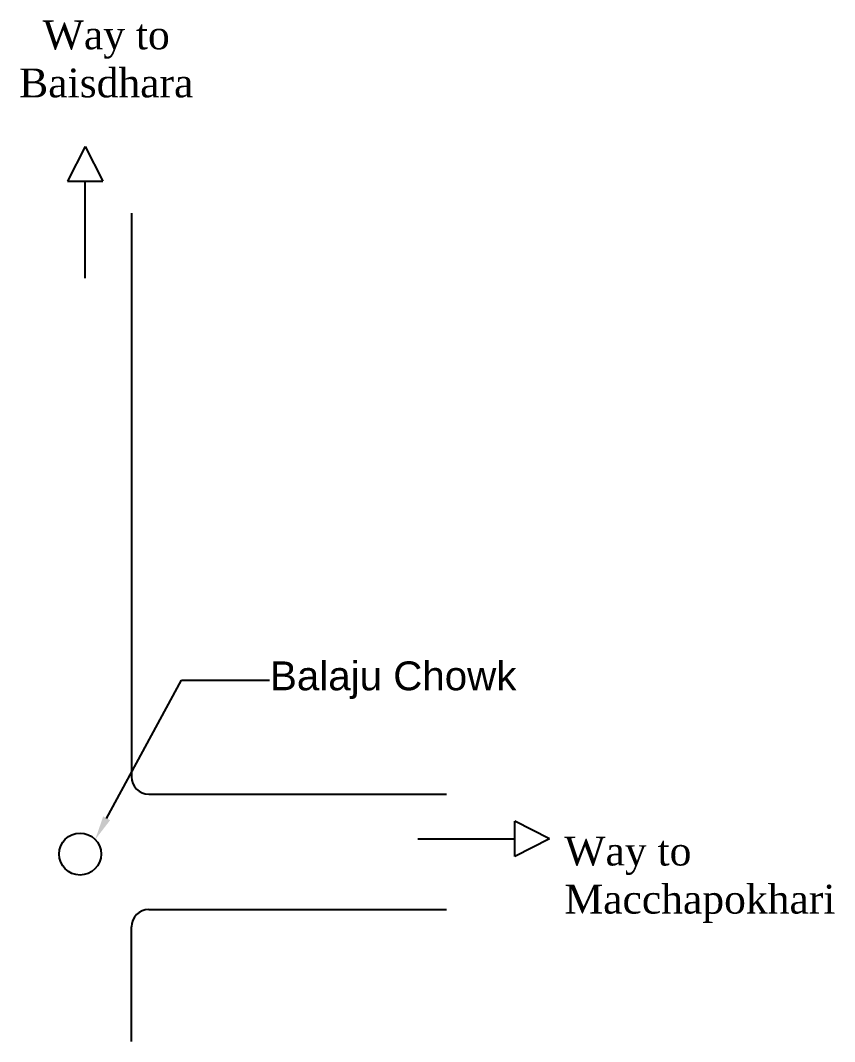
# Model space of a CAD drawing. Header units: inches. Extents: x 115570 to 265311, y 61168 to 314550.
# Drawn here: x 144492 to 146185, y 61492 to 63616 of the extents above; entities that cross this region are included whole.
import ezdxf
from ezdxf import colors
from ezdxf.entities.mleader import LeaderData, LeaderLine
from ezdxf.math import Vec2, Vec3

# ---------------------------------------------------------------- set-up
doc = ezdxf.new("R2010")
doc.units = ezdxf.units.IN
doc.header["$MEASUREMENT"] = 0
doc.layers.get('0').update_dxf_attribs({"lineweight": 25})
doc.styles.get("Standard").update_dxf_attribs({"font": 'arial.ttf'})

msp = doc.modelspace()

# ---------------------------------------------------------------- linework, layer by layer
for p, q in [((144626.83, 63353.65), (144590.04, 63281.72)), ((144626.83, 63353.65), (144663.62, 63281.72)), ((144590.04, 63281.72), (144663.62, 63281.72)), ((144626.83, 63080), (144626.83, 63281.72)), ((144723.02, 63214.97), (144723.02, 62042.87)), ((144759.02, 62006.87), (145378.45, 62006.87)), ((145592.26, 61914.05), (145520.32, 61950.84)), ((145520.32, 61877.26), (145520.32, 61950.84)), ((145318.6, 61914.05), (145520.32, 61914.05)), ((145592.26, 61914.05), (145520.32, 61877.26)), ((144759.02, 61766.87), (145378.45, 61766.87)), ((144723.02, 61492.2), (144723.02, 61730.87))]:
    msp.add_line(p, q)
msp.add_circle((144616.21, 61882.26), 43.67)
for centre, start, end in [((144759.02, 62042.87), 180, 270), ((144759.02, 61730.87), 90, 180)]:
    msp.add_arc(centre, 36, start, end)

# ---------------------------------------------------------------- texts
at = {"ltscale": 100, "transparency": 33554687, "char_height": 60}
for s, insert, attachment_point in [('{\\fTimes New Roman|b0|i0|c0|p18;Way to \\PBaisdhara}', (144670.67, 63616.22), 2), ('{\\fTimes New Roman|b0|i0|c0|p18;Way to \\PMacchapokhari}', (145623.5, 61918.48), 1)]:
    msp.add_mtext_dynamic_manual_height_columns(s, width=1617.6628, gutter_width=1531.3, heights=[275.58], dxfattribs=dict(at, insert=insert, attachment_point=attachment_point))

# ---------------------------------------------------------------- leaders
ml = msp.add_multileader_mtext('Standard')
ml.set_content('Balaju Chowk', color=256)
ml.set_leader_properties()
ml.build(insert=Vec2(0, 0))
ml.multileader.update_dxf_attribs({"dogleg_length": 10, "arrow_head_size": 50})
ctx = ml.context
ctx.base_point, ctx.char_height, ctx.arrow_head_size, ctx.landing_gap_size, ctx.plane_origin = Vec3(145010.3, 62244.11), 60, 50, 0.9, Vec3(144647.66, 61912.54)
notes = []
notes.append((ctx, [(0, (1, 1, 0), (144826.76, 62244.11), (1, 0), 183.53, [(0, [(144647.66, 61912.54), (144826.76, 62244.11)], 0, [])])]))
ctx.mtext.insert, ctx.mtext.flow_direction = Vec3(145011.2, 62282.93), 5
for ctx, leaders in notes:
    for number, flags, end, landing, length, lines in leaders:
        leader = LeaderData()
        leader.index, (leader.has_last_leader_line, leader.has_dogleg_vector, leader.attachment_direction) = number, flags
        leader.last_leader_point, leader.dogleg_vector, leader.dogleg_length = Vec3(end), Vec3(landing), length
        for number, points, colour, breaks in lines:
            line = LeaderLine()
            line.index, line.vertices, line.color, line.breaks = number, Vec3.list(points), colors.encode_raw_color(colour), breaks
            leader.lines.append(line)
        ctx.leaders.append(leader)

doc.saveas('drawing.dxf')
